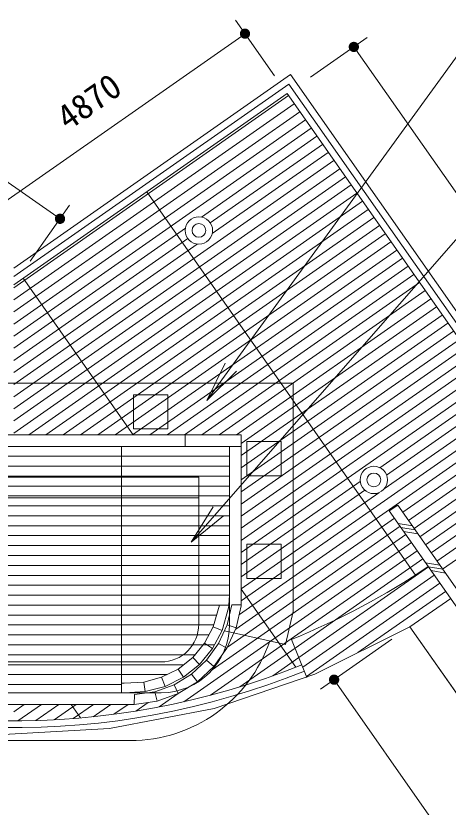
# Model space of a CAD drawing. Units: millimetres at full size, sheet at 1:200; details may follow other scales. Extents: x 0 to 84000, y 0 to 59400.
# Drawn here: x 50705 to 57014, y 38392 to 49955 of the extents above; entities that cross this region are included whole.
import ezdxf
from ezdxf.enums import TextEntityAlignment as Align

# ---------------------------------------------------------------- set-up
doc = ezdxf.new("R2010")
doc.units = ezdxf.units.MM
doc.header["$LTSCALE"] = 200
for name, color, linetype, lineweight in [('D-STR', 1, 'Continuous', 13), ('D-STR-DIM', 7, 'Continuous', 13), ('D-STR-HTXT', 7, 'Continuous', 13)]:
    doc.layers.add(name, color=color, linetype=linetype, lineweight=lineweight)
doc.styles.add('ＭＳ ゴシック', font='')
doc.styles.get('ＭＳ ゴシック').set_extended_font_data('MS Gothic')

# ---------------------------------------------------------------- blocks, each defined once
blk = doc.blocks.new('filled_dot')
at = {"color": 0, "linetype": 'Continuous', "lineweight": -2, "const_width": 1.25}
blk.add_lwpolyline([(-0.625, 0, 1), (0.625, 0, 1)], format="xyb", close=True, dxfattribs=at)
blk = doc.blocks.new('open_arrow')
at = {"color": 0, "linetype": 'Continuous', "lineweight": -2}
blk.add_lwpolyline([(7.5, 1.25), (0, 0), (7.5, -1.25)], dxfattribs=at)

msp = doc.modelspace()

# ---------------------------------------------------------------- linework, layer by layer
at = {"layer": 'D-STR'}
for p, q in [((54712, 49096), (50673.6, 46268.3)), ((68191.1, 29845.9), (54712, 49096)), ((54687.5, 48956.7), (50673.6, 46146.2)), ((68166.5, 29706.7), (54687.5, 48956.7)), ((54662.9, 48817.5), (50673.6, 46024.1)), ((50673.6, 46024.1), (54662.9, 48817.5)), ((68141.9, 29567.4), (54662.9, 48817.5)), ((54662.9, 48817.5), (68141.9, 29567.4)), ((50673.6, 45982.8), (54682.3, 48789.7)), ((50673.6, 45805.8), (54765.5, 48671)), ((50673.6, 45628.8), (54848.7, 48552.2)), ((50673.6, 45451.8), (54931.8, 48433.4)), ((50673.6, 45274.8), (55015, 48314.6)), ((53412.1, 47015.3), (55098.2, 48195.9)), ((53543, 46929.9), (55181.3, 48077.1)), ((53571.8, 46773.1), (55264.5, 47958.3)), ((50673.6, 44566.7), (55347.7, 47839.5)), ((50673.6, 44389.7), (55430.8, 47720.8)), ((50673.6, 44212.7), (55514, 47602)), ((50673.6, 44035.7), (55597.2, 47483.2)), ((50673.6, 43858.7), (55680.3, 47364.4)), ((52615, 47383.5), (56536, 41783.9)), ((50891.7, 43834.4), (55763.5, 47245.6)), ((51144.5, 43834.4), (55846.7, 47126.9)), ((51397.3, 43834.4), (55929.8, 47008.1)), ((50673.6, 45097.8), (53180, 46852.7)), ((51650.1, 43834.4), (56013, 46889.3)), ((51902.9, 43834.4), (56096.2, 46770.5)), ((50673.6, 44920.8), (53215.4, 46700.5)), ((50673.6, 44743.7), (53352.9, 46619.8)), ((52155.7, 43834.4), (56179.3, 46651.8)), ((52408.5, 43834.4), (56262.5, 46533)), ((52661.3, 43834.4), (56345.7, 46414.2)), ((52914.1, 43834.4), (56428.9, 46295.4)), ((53166.9, 43834.4), (56512, 46176.7)), ((50812.9, 46121.7), (52414.5, 43834.4)), ((53419.7, 43834.4), (56595.2, 46057.9)), ((53672.5, 43834.4), (56678.4, 45939.1)), ((53925.3, 43834.4), (56761.5, 45820.3)), ((53994.8, 43706), (56844.7, 45701.5)), ((53994.8, 43529), (56927.9, 45582.8)), ((53994.8, 43352), (57011, 45464)), ((53994.8, 43175), (57094.2, 45345.2)), ((53994.8, 42998), (57177.4, 45226.4)), ((53994.8, 42821), (57260.5, 45107.7)), ((53994.8, 42644), (57343.7, 44988.9)), ((53994.8, 42467), (57426.9, 44870.1)), ((53994.8, 42289.9), (57510, 44751.3)), ((53994.8, 42112.9), (57593.2, 44632.5)), ((54749.8, 44589.4), (46599.8, 44589.4)), ((54749.8, 41250.7), (54749.8, 44589.4)), ((52923.6, 44419.4), (52423.6, 44419.4)), ((52423.6, 44419.4), (52423.6, 43919.4)), ((52923.6, 43919.4), (52923.6, 44419.4)), ((56017.9, 43352.5), (57676.4, 44513.8)), ((56116.3, 43244.4), (57759.6, 44395)), ((56080.9, 43042.6), (57842.7, 44276.2)), ((53994.8, 41404.9), (57925.9, 44157.4)), ((53966.4, 41208), (58009.1, 44038.7)), ((47354.8, 43834.4), (53994.8, 43834.4)), ((52423.6, 43919.4), (52923.6, 43919.4)), ((53173.6, 43664.4), (53173.6, 43834.4)), ((53994.8, 43834.4), (53994.8, 41350)), ((56351.5, 42701), (58092.2, 43919.9)), ((54574.8, 43734.4), (54074.8, 43734.4)), ((54074.8, 43734.4), (54074.8, 43234.4)), ((54574.8, 43234.4), (54574.8, 43734.4)), ((56434.7, 42582.3), (58175.4, 43801.1)), ((47523.6, 43664.4), (53823.6, 43664.4)), ((52248.6, 40064.4), (52248.6, 43664.4)), ((53823.6, 43664.4), (53994.8, 43664.4)), ((53823.6, 43664.4), (53823.6, 41064.4)), ((56517.9, 42463.5), (58258.6, 43682.3)), ((53823.6, 43519.4), (47523.6, 43519.4)), ((56601, 42344.7), (58341.7, 43563.6)), ((47523.6, 43374.4), (53823.6, 43374.4)), ((56684.2, 42225.9), (58424.9, 43444.8)), ((56767.4, 42107.2), (58508.1, 43326)), ((53823.6, 43229.4), (47523.6, 43229.4)), ((53373.6, 43214.4), (47973.6, 43214.4)), ((53373.6, 41064.4), (53373.6, 43214.4)), ((53994.8, 41935.9), (55730.6, 43151.3)), ((54074.8, 43234.4), (54574.8, 43234.4)), ((56850.5, 41988.4), (58591.2, 43207.2)), ((53824.8, 43084.4), (47524.8, 43084.4)), ((53994.8, 41758.9), (55798.6, 43021.9)), ((56933.7, 41869.6), (58674.4, 43088.4)), ((53823.6, 42939.4), (47523.6, 42939.4)), ((47973.6, 42914.4), (53373.6, 42914.4)), ((53994.8, 41581.9), (56000.3, 42986.1)), ((47523.6, 42794.4), (53823.6, 42794.4)), ((56277.6, 42806.6), (56154.8, 42720.5)), ((58571.9, 39530), (56277.6, 42806.6)), ((56154.8, 42720.5), (56725.2, 41905.9)), ((56154.8, 42720.5), (58449.1, 39443.9)), ((53823.6, 42649.4), (47523.6, 42649.4)), ((53914.1, 40994.4), (56228.7, 42615)), ((53824.8, 42504.4), (47524.8, 42504.4)), ((53792.5, 40732.1), (56311.8, 42496.2)), ((56282.7, 42537.8), (56491.6, 42501)), ((56323.3, 42479.9), (56532.2, 42443)), ((53823.6, 42359.4), (47523.6, 42359.4)), ((53571.2, 40400.2), (56395, 42377.4)), ((56362.9, 42422.1), (56572.7, 42385.1)), ((47523.6, 42214.4), (53823.6, 42214.4)), ((53155.8, 39932.3), (56478.2, 42258.7)), ((54574.8, 42234.4), (54074.8, 42234.4)), ((54074.8, 42234.4), (54074.8, 41734.4)), ((54574.8, 41734.4), (54574.8, 42234.4)), ((53545.8, 40028.4), (56561.3, 42139.9)), ((53823.6, 42069.4), (47523.6, 42069.4)), ((55369.9, 41128.7), (56644.5, 42021.1)), ((53824.8, 41924.4), (47524.8, 41924.4)), ((54836, 40577.8), (56727.7, 41902.3)), ((56684.6, 41963.8), (56893.5, 41927)), ((56725.2, 41905.9), (56934.1, 41869.1)), ((53823.6, 41779.4), (47523.6, 41779.4)), ((54891.9, 40439.9), (56810.8, 41783.6)), ((56764.8, 41848.2), (56974.6, 41811.2)), ((47523.6, 41634.4), (53823.6, 41634.4)), ((54074.8, 41734.4), (54574.8, 41734.4)), ((54947.8, 40302), (56894, 41664.8)), ((53994.8, 41577.4), (54792.1, 40438.7)), ((55697.9, 40650.2), (56977.2, 41546)), ((53823.6, 41489.4), (47523.6, 41489.4)), ((53814.8, 41344.4), (53823.6, 41489.4)), ((57050.9, 41440.7), (56457, 41024.9)), ((53814.8, 41344.4), (47534.8, 41344.4)), ((53675.4, 41344.4), (53585.5, 41028.1)), ((53716.2, 40975.8), (53809.5, 41303.9)), ((53789, 41057.4), (53854.8, 41350)), ((53809.5, 41303.9), (53814.8, 41344.4)), ((53994.8, 41350), (53854.8, 41350)), ((53994.8, 41334.5), (53922.3, 41012)), ((53994.8, 41350), (53994.8, 41334.5)), ((53634.2, 41199.4), (47710.6, 41199.4)), ((54641.4, 40768.5), (54749.8, 41250.7)), ((47751.8, 41054.4), (53593, 41054.4)), ((53662.8, 40785.2), (53789, 41057.4)), ((53789, 41057.4), (53922.3, 41012)), ((54780.2, 40715.7), (55369.9, 41128.7)), ((53585.5, 41028.1), (53459.5, 40788.3)), ((53576.6, 40710.3), (53716.2, 40975.8)), ((53585.5, 41028.1), (53716.2, 40975.8)), ((53750.6, 40968.8), (54641.4, 40768.5)), ((53922.3, 41012), (53784.4, 40714.7)), ((55066.2, 40334.3), (56454.4, 41028.6)), ((56454.4, 41028.6), (55066.2, 40334.3)), ((56454.4, 41028.6), (66544.9, 26617.9)), ((66544.9, 26617.9), (56454.4, 41028.6)), ((56457, 41024.9), (57145.3, 40041.9)), ((53523.1, 40909.4), (47821.7, 40909.4)), ((54728.2, 40844), (54953.5, 40287.9)), ((53605, 40764.4), (47739.8, 40764.4)), ((53459.5, 40788.3), (53286.7, 40579.7)), ((53385.3, 40479.2), (53576.6, 40710.3)), ((53459.5, 40788.3), (53576.6, 40710.3)), ((53489.3, 40540.5), (53662.8, 40785.2)), ((53784.4, 40714.7), (53595.2, 40447.9)), ((53662.8, 40785.2), (53784.4, 40714.7)), ((53974, 40151.2), (54780.2, 40715.7)), ((53319.6, 40619.4), (48025.2, 40619.4)), ((48190.4, 40474.4), (53154.4, 40474.4)), ((48523.6, 40514.4), (52823.6, 40514.4)), ((53286.7, 40579.7), (53074.8, 40411)), ((53150.5, 40292.4), (53385.3, 40479.2)), ((53270, 40335.8), (53489.3, 40540.5)), ((53286.7, 40579.7), (53385.3, 40479.2)), ((53489.3, 40540.5), (53595.2, 40447.9)), ((54456.8, 40312.3), (54836, 40577.8)), ((53074.8, 40411), (52832.6, 40289.6)), ((53074.8, 40411), (53150.5, 40292.4)), ((53595.2, 40447.9), (53355.1, 40223.7)), ((52911.9, 40329.4), (48432.9, 40329.4)), ((52832.6, 40289.6), (52570.2, 40220.5)), ((52832.6, 40289.6), (52882.4, 40157.9)), ((52882.4, 40157.9), (53150.5, 40292.4)), ((53013.9, 40179.5), (53270, 40335.8)), ((53270, 40335.8), (53355.1, 40223.7)), ((53596.6, 39835), (55066.2, 40334.3)), ((55066.2, 40334.3), (53596.6, 39835)), ((52248.6, 40184.4), (49098.6, 40184.4)), ((52284.7, 40204.1), (52246.2, 40204.1)), ((52570.2, 40220.5), (52284.7, 40204.1)), ((52570.2, 40220.5), (52592.3, 40081.5)), ((52592.3, 40081.5), (52882.4, 40157.9)), ((52731.6, 40078), (53013.9, 40179.5)), ((53013.9, 40179.5), (53074.7, 40052.5)), ((53355.1, 40223.7), (53074.7, 40052.5)), ((48523.6, 40064.4), (52823.6, 40064.4)), ((52246.2, 40064.4), (52292.7, 40064.4)), ((52292.7, 40064.4), (52592.3, 40081.5)), ((52434.5, 40036.3), (52430.8, 39894.4)), ((52434.5, 40036.3), (52731.6, 40078)), ((52731.6, 40078), (52765.3, 39941.4)), ((53074.7, 40052.5), (52765.3, 39941.4)), ((52794.6, 39856.4), (53074.7, 40052.5)), ((52430.8, 39894.4), (48913.6, 39894.4)), ((50673.6, 39787.4), (50826.4, 39894.4)), ((50735.5, 39653.7), (51079.2, 39894.4)), ((50994.7, 39658.2), (51332, 39894.4)), ((51263.1, 39669.1), (51584.8, 39894.4)), ((51649.7, 39696.2), (51511, 39894.4)), ((51541.9, 39687.3), (51837.6, 39894.4)), ((51832.5, 39713.8), (52090.4, 39894.4)), ((52136.5, 39749.6), (52343.2, 39894.4)), ((52765.3, 39941.4), (52430.8, 39894.4)), ((52456.2, 39796.5), (52637.5, 39923.4)), ((52072.8, 39539.9), (53596.6, 39835)), ((53596.6, 39835), (52072.8, 39539.9)), ((50523.1, 39454.5), (52072.8, 39539.9)), ((52072.8, 39539.9), (50523.1, 39454.5)), ((48974.8, 39364.4), (52374.8, 39364.4))]:
    msp.add_line(p, q, dxfattribs=at)
for centre, radius in [((53377, 46818.4), 200), ((53377, 46818.4), 100), ((55929.4, 43173.1), 200), ((55929.4, 43173.1), 100)]:
    msp.add_circle(centre, radius, dxfattribs=at)
for centre, radius, start, end in [((50672.4, 50853.5), 10800, 292.05727, 304.07701), ((52823.6, 41064.4), 550, 270, 0), ((52823.6, 41064.4), 1000, 270, 0), ((52374.8, 41514.4), 2150, 270.00002, 341.15981), ((50672.4, 50853.5), 11200, 246.34211, 292.0573), ((50672.4, 50853.5), 11300, 246.3421, 292.0573)]:
    msp.add_arc(centre, radius, start, end, dxfattribs=at)
at = {"layer": 'D-STR-DIM'}
for p, q in [((51349.4, 46989.3), (47114.4, 49954.7)), ((54479.4, 49079.6), (53911.5, 49890.5)), ((50059.9, 46900.6), (54049.2, 49693.9)), ((55006.7, 49058.7), (55834, 49638)), ((55637.4, 49500.3), (69924.9, 29095.8)), ((50914.5, 46368.2), (51487.1, 47185.9)), ((56192.8, 40845.4), (55152.9, 40117.3)), ((65382.1, 25925.9), (55349.5, 40255))]:
    msp.add_line(p, q, dxfattribs=at)
at = {"layer": 'D-STR-HTXT'}
for points in [[(53490.1, 44334), (57158.3, 49390.6), (57758.3, 49390.6), (67415.6, 49390.6)], [(53264.8, 42265.2), (57808.7, 47459.4), (58408.7, 47459.4), (66058.5, 47459.4)]]:
    msp.add_lwpolyline(points, dxfattribs=at)

# ---------------------------------------------------------------- block references
at = {"layer": 'D-STR-DIM', "xscale": 60, "yscale": 60}
for p, rotation in [((54049.2, 49693.9), 215), ((55637.4, 49500.3), 305), ((51349.4, 46989.3), 145), ((55349.5, 40255), 305)]:
    msp.add_blockref('filled_dot', p, dxfattribs=dict(at, rotation=rotation))
at = {"layer": 'D-STR-HTXT', "xscale": 80, "yscale": 80}
for p, rotation in [((53490.1, 44334), 54), ((53264.8, 42265.2), 48.8)]:
    msp.add_blockref('open_arrow', p, dxfattribs=dict(at, rotation=rotation))

# ---------------------------------------------------------------- texts
at = {"layer": 'D-STR-DIM', "style": 'ＭＳ ゴシック'}
msp.add_text('4870', height=366.6, rotation=35, dxfattribs=at).set_placement((51665.9, 48852.3), align=Align.TOP_CENTER)

doc.saveas('drawing.dxf')
